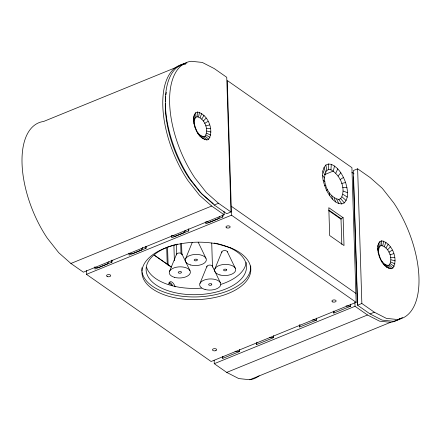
<?xml version="1.0" encoding="UTF-8"?>
<svg xmlns="http://www.w3.org/2000/svg" width="441" height="441" viewBox="0 0 441 441"><rect width="100%" height="100%" fill="white"/><g stroke="black" fill="none" stroke-linecap="round" stroke-linejoin="round"><path stroke-width="0.66" d="M193.445 119.946L193.632 116.887L194.398 114.445L195.694 112.786L197.436 112.031C207.904 114.219 214.381 130.238 208.687 139.207L206.945 139.962C198.048 138.639 194.277 127.835 193.445 119.946C194.955 126.104 196.311 135.398 203.874 136.644L205.115 136.109C209.166 129.715 204.552 118.298 197.099 116.744L195.859 117.284L194.933 118.458L194.255 122.383M330.954 169.796L328.743 169.565L326.875 170.353C320.618 179.493 327.889 197.414 338.826 199.431L340.695 198.643C346.758 189.261 340.209 174.785 330.954 169.796L331.285 164.333L328.33 164.024L325.833 165.077C319.719 172.238 323.374 182.85 326.632 190.523C329.846 196.366 334.339 203.731 341.797 203.929L344.294 202.877C349.41 197.403 347.436 189.002 345.601 182.541C342.855 175.303 338.754 167.53 331.285 164.333M377.661 248.746L377.843 245.681L378.61 243.239L379.91 241.585L381.652 240.83C392.115 243.013 398.592 259.032 392.903 268.007L391.161 268.762C382.264 267.439 378.494 256.629 377.661 248.746C379.172 254.898 380.528 264.192 388.086 265.443L389.326 264.903C393.383 258.509 388.769 247.098 381.311 245.538L380.07 246.078L379.144 247.258L378.466 251.183M197.099 116.744L197.436 112.031M381.311 245.538L381.652 240.83M329.306 195.192L329.477 192.893M111.694 262.406L111.832 260.614M145.817 248.487L145.96 246.695M188.478 231.084L188.616 229.292M222.6 217.165L222.744 215.373M239.568 349.515L239.628 351.516L222.738 358.406L222.898 356.653M273.519 335.651L273.585 337.652L256.69 344.542L256.905 342.199M316.517 318.115L316.583 320.111L299.687 327.002L299.908 324.659M350.645 304.191L350.705 306.192L333.815 313.082L333.975 311.324M198.571 116.882L199.503 112.229M382.782 245.681L383.714 241.029M334.498 165.981L333.363 171.031L324.466 174.658M108.326 261.849L107.742 263.779L98.453 267.571L94.589 267.114M142.476 247.368L141.699 249.942L132.405 253.729L129.191 253.355M171.543 235.737L175.402 236.194L184.696 232.401L185.281 230.472M219.409 216.553L218.819 218.482L209.53 222.27L206.316 221.895M200.17 117.692L201.752 113.365M384.387 246.491L385.963 242.164M169.57 271.287L176.554 254.159M185.534 258.878L192.265 242.385M199.982 283.381L206.972 266.254M214.894 268.856L221.878 251.728M335.794 173.181L337.751 168.853M201.796 119.114L204.029 115.36M386.007 247.914L388.24 244.16M326.632 190.523L327.47 189.398M338.093 176.102L340.821 172.756M203.329 121.055L206.184 118.083M387.54 249.849L390.395 246.877M340.094 179.597L343.495 177.425M204.668 123.375L208.064 121.341M388.885 252.175L392.275 250.141M185.633 64.188L184.36 64.055L43.587 121.479A79.27 38.836 67.8 0 0 47.253 238.107L58.741 252.715L70.907 263.47L83.371 272.185L224.144 214.761L224.034 211.327M70.907 263.47L211.68 206.046L224.144 214.761M214.238 205.004L218.504 203.262L230.968 211.978L226.707 213.714L214.238 205.004L202.072 194.249L190.584 179.641A79.27 38.836 67.8 0 1 186.918 63.008M86.475 274.352L231.508 215.191L356.157 302.339L211.118 361.499L86.475 274.352L86.353 270.504M357.629 168.815L361.857 303.491L374.321 312.206L386.349 318.369L397.413 319.521A79.27 38.836 67.8 0 0 393.747 202.893L382.259 188.285L370.093 177.53L357.629 168.815L353.362 170.557L357.59 305.227L370.06 313.942L382.082 320.111L393.146 321.263A79.27 38.836 67.8 0 0 402.49 317.333M328.87 210.109L341.003 218.587L343.131 217.716L344.008 245.549L329.675 235.527L328.799 207.694L343.131 217.716M214.155 360.264L214.26 363.698L355.033 306.275L367.496 314.99L379.519 321.153L390.583 322.31A79.27 38.836 67.8 0 0 399.926 318.374M357.59 305.227L361.857 303.491M214.26 363.698L226.724 372.413L367.496 314.99M370.06 313.942L374.321 312.206M226.724 372.413L238.752 378.576L249.815 379.729L390.583 322.31M205.726 125.928L209.541 124.919M389.938 254.722L393.758 253.718M341.67 183.423L345.601 182.541M206.421 128.529L210.522 128.574M390.638 257.324L394.739 257.368M346.075 305.927L350.705 306.192M312.614 319.89L316.583 320.111M269.616 337.426L273.585 337.652M234.998 351.257L239.628 351.516M342.707 187.326L346.984 187.756M324.526 185.413L325.899 185.573M206.713 131.005L210.936 132.046M390.93 259.799L395.153 260.846M343.131 191.036L347.558 192.711M206.586 133.188L210.754 135.111M390.798 261.982L394.965 263.905M342.922 194.299L347.276 197.072M206.041 134.929L209.988 137.553M390.252 263.724L394.199 266.347M351.879 172.359L354.051 173.875M328.881 210.721L341.036 219.216M231.227 206.212L355.87 293.359M213.361 203.714L200.049 192.248L189.183 178.429A75.003 36.746 67.8 0 1 165.298 103.53M154.411 255.223L171.29 267.026M154.361 255.256L171.147 266.992M323.143 180.198L324.863 181.67M389.326 264.903L392.903 268.007M205.115 136.109L208.687 139.207M218.504 203.262L206.338 192.508L194.85 177.899A79.27 38.836 67.8 0 1 191.185 61.271L202.248 62.424L214.276 68.587L226.74 77.302L230.968 211.978M211.68 206.046L199.508 195.297L188.02 180.683A79.27 38.836 67.8 0 1 184.36 64.055M342.089 196.89L346.163 200.539M379.056 255.874L379.458 256.26M194.839 127.074L195.247 127.46M388.086 265.443L391.161 268.762M203.874 136.644L206.945 139.962M340.695 198.643L344.294 202.877M386.614 265.3L389.094 268.563M202.402 136.506L204.883 139.764M322.569 175.242L324.433 177.96M338.826 199.431L341.797 203.929M385.015 264.49L386.845 267.428M200.798 135.696L202.634 138.628M336.61 199.2L338.842 203.621M383.389 263.068L384.569 265.432M199.178 134.273L200.357 136.633M227.247 251.563L235.301 268.227M212.336 266.088L220.39 282.753M198.185 242.203L205.941 258.244M181.924 253.994L189.977 270.653M378.075 252.219L378.764 253.658M193.858 123.425L194.547 124.858M322.851 170.882L324.642 174.697M381.856 261.133L382.413 262.709M334.206 197.965L335.629 201.972M197.64 132.333L198.202 133.915M323.964 167.415L325.475 172.106M377.843 245.681L378.599 249M193.632 116.887L194.387 120.2M325.833 165.077L326.875 170.353M331.775 195.815L332.376 199.1M378.61 243.239L379.144 247.258M194.398 114.445L194.933 118.458M328.33 164.024L328.743 169.565M379.91 241.585L380.07 246.078M195.694 112.786L195.859 117.284M353.406 176.935L357.408 304.428M356.157 302.339L351.924 167.663L227.275 80.516L231.508 215.191M354.9 302.151L355.033 306.275M341.003 218.587L341.814 244.386M333.754 311.081L333.815 313.082M299.626 325.006L299.687 327.002M256.651 343.208L256.69 344.542M222.854 214.855L222.92 216.873L205.859 223.835L205.793 221.812M222.672 356.405L222.738 358.406M211.719 242.991L212.474 267.02M188.731 228.774L188.792 230.792L171.731 237.754L171.665 235.737M184.652 231.067L184.696 232.401M181.554 243.377L181.901 254.341M180.705 243.724L181.003 253.316M176.472 244.799L176.769 254.308M173.886 245.163L174.382 260.785M167.547 247.065L168.131 265.521M166.698 247.412L167.233 264.501M146.076 246.177L146.136 248.195L129.075 255.157L129.009 253.134M111.948 260.096L112.008 262.114L94.947 269.076L94.887 267.053M380.517 258.806L380.533 259.451M196.3 130.012L196.322 130.652M165.358 101.441A75.003 36.746 67.8 0 1 165.706 96.744M165.937 94.821A75.003 36.746 67.8 0 1 166.323 92.351M259.159 375.798A79.27 38.836 67.8 0 1 249.815 379.729M206.994 267.014A2.778 1.466 -1.8 0 1 209.624 265.085A2.778 1.466 -1.8 0 1 212.358 266.849M221.9 252.489A2.778 1.466 -1.8 0 1 224.166 250.587A2.778 1.466 -1.8 0 1 227.352 251.938M176.576 254.915A2.778 1.466 -1.8 0 1 179.206 252.991A2.778 1.466 -1.8 0 1 181.946 254.749M250.714 265.945A54.469 28.704 -1.8 0 1 200.203 296.771A54.469 28.704 -1.8 0 1 142.167 272.527M141.947 271.176A54.469 28.704 -1.8 0 1 141.947 267.748M216.592 243.559A50.202 26.454 -1.8 0 1 235.533 283.833A50.202 26.454 -1.8 0 1 156.059 284.952A50.202 26.454 -1.8 0 1 177.519 244.105M214.045 243.063A50.202 26.454 -1.8 0 1 215.329 243.3M246.199 262.373A50.202 26.454 -1.8 0 1 220.803 284.412M201.476 288.127A50.202 26.454 -1.8 0 1 146.517 267.136M168.82 283.761A4.228 2.073 67.8 0 1 171.841 285.592M168.975 284.324A5.562 2.723 67.8 0 1 171.472 281.838A5.562 2.723 67.8 0 1 175.132 286.876M168.964 282.361A5.562 2.723 67.8 0 1 172.712 285.785M215.842 350.606L215.362 350.76A2.111 1.114 -1.8 0 1 212.882 350.452L212.612 350.209A2.111 1.114 -1.8 0 1 213.609 348.776A2.111 1.114 -1.8 0 1 216.36 349.112A2.111 1.114 -1.8 0 1 215.842 350.606M230.538 247.781L218.4 244.154A54.469 28.704 -1.8 0 0 141.947 272.725A54.469 28.704 -1.8 0 0 220.379 296.143A54.469 28.704 -1.8 0 0 230.538 247.781M226.42 269.462L226.134 269.308A1.588 0.838 -1.8 0 0 224.045 269.401A1.588 0.838 -1.8 0 0 223.857 270.504L224.144 270.658A1.588 0.838 -1.8 0 0 226.233 270.565A1.588 0.838 -1.8 0 0 226.42 269.462M197.061 259.479L196.774 259.33A1.588 0.838 -1.8 0 0 194.685 259.424A1.588 0.838 -1.8 0 0 194.498 260.526L194.784 260.675A1.588 0.838 -1.8 0 0 196.873 260.581A1.588 0.838 -1.8 0 0 197.061 259.479M211.509 283.987L211.222 283.833A1.588 0.838 -1.8 0 0 209.133 283.927A1.588 0.838 -1.8 0 0 208.951 285.029L209.232 285.178A1.588 0.838 -1.8 0 0 211.322 285.084A1.588 0.838 -1.8 0 0 211.509 283.987M181.097 271.888L180.81 271.739A1.588 0.838 -1.8 0 0 178.721 271.832A1.588 0.838 -1.8 0 0 178.533 272.935L178.82 273.084A1.588 0.838 -1.8 0 0 180.909 272.99A1.588 0.838 -1.8 0 0 181.097 271.888M205.093 289.494A10.567 5.568 -1.8 0 0 220.792 284.18A10.567 5.568 -1.8 0 0 204.806 279.848A10.567 5.568 -1.8 0 0 205.093 289.494M219.998 274.969A10.567 5.568 -1.8 0 0 235.703 269.655A10.567 5.568 -1.8 0 0 219.712 265.322A10.567 5.568 -1.8 0 0 219.998 274.969M190.639 264.986A10.567 5.568 -1.8 0 0 206.344 259.677A10.567 5.568 -1.8 0 0 190.352 255.345A10.567 5.568 -1.8 0 0 190.639 264.986M174.675 277.395A10.567 5.568 -1.8 0 0 190.38 272.086A10.567 5.568 -1.8 0 0 174.388 267.753A10.567 5.568 -1.8 0 0 174.675 277.395M226.735 227.843A2.111 1.114 -1.8 0 0 230.147 227.071A2.111 1.114 -1.8 0 0 227.297 225.924A2.111 1.114 -1.8 0 0 226.735 227.843M332.685 301.92A2.111 1.114 -1.8 0 0 336.097 301.148A2.111 1.114 -1.8 0 0 333.247 300.001A2.111 1.114 -1.8 0 0 332.685 301.92M107.295 276.568A2.111 1.114 -1.8 0 0 110.708 275.79A2.111 1.114 -1.8 0 0 107.858 274.644A2.111 1.114 -1.8 0 0 107.295 276.568"/></g></svg>
